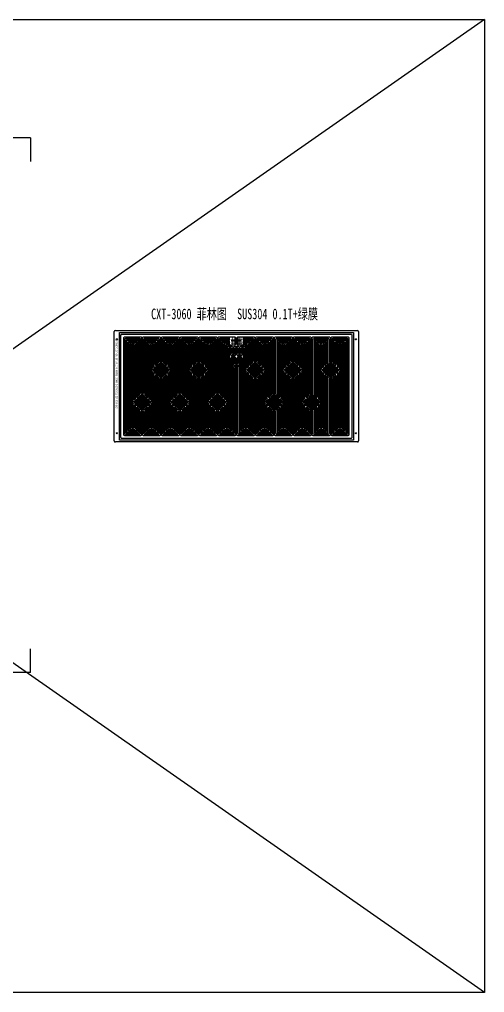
# Model space of a CAD drawing. Header units: millimetres. Extents: x -1327 to 8145, y -2943 to 1353.
# Drawn here: x 420 to 1297, y -536 to 1298 of the extents above; entities that cross this region are included whole.
import ezdxf

# ---------------------------------------------------------------- set-up
doc = ezdxf.new("R2010")
doc.units = ezdxf.units.MM
for name, color, linetype in [('FRAME 200', 8, 'Continuous'), ('发热丝', 3, 'Continuous'), ('发热丝中心线', 6, 'Continuous'), ('标注', 2, 'Continuous'), ('菲林', 11, 'Continuous')]:
    doc.layers.add(name, color=color, linetype=linetype)
doc.styles.add('工程字', font='', dxfattribs={"width": 0.7, "height": 6})
doc.styles.get('工程字').set_extended_font_data('SimSun')

msp = doc.modelspace()

# ---------------------------------------------------------------- linework, layer by layer
msp.add_lwpolyline([(-1327.455382, 1297.875356), (1296.700348, 1297.875356), (1296.700348, -536.400723), (-1327.455382, -536.400723)], close=True)
msp.add_lwpolyline([(809.498885, 704.920521), (809.498885, 704.920521), (1044.498885, 704.920521, -0.4142135624), (1046.498885, 702.920521), (1046.498885, 509.920521, -0.4142135624), (1044.498885, 507.920521), (613.498885, 507.920521, -0.4142135624), (611.498885, 509.920521), (611.498885, 702.920521, -0.4142135624), (613.498885, 704.920521), (809.498885, 704.920521)], format="xyb")
at = {"layer": 'FRAME 200'}
for p, q in [((440.822204, 1074.703535), (396.194835, 1074.703535)), ((440.822204, 1074.703535), (440.822204, 1030.076166)), ((440.822204, 66.600426), (440.822204, 111.227795)), ((440.822204, 66.600426), (396.194835, 66.600426))]:
    msp.add_line(p, q, dxfattribs=at)
at = {"layer": '发热丝'}
msp.add_lwpolyline([(827.498885, 697.558696), (827.498885, 685.645726, -0.4142135624), (825.498885, 683.645726), (812.222976, 683.645726, 0.4142135624), (810.322976, 681.745726), (810.322976, 578.8815, -0.4142135624), (808.422976, 576.9815), (778.555075, 576.9815, -0.4142135624), (776.655075, 578.8815), (776.655075, 682.883901, 0.4142135624), (775.893251, 683.645726), (775.574941, 683.645726, 0.4142135624), (774.813116, 682.883901), (774.813116, 639.6015, -0.4142135624), (772.913116, 637.7015), (743.045216, 637.7015, -0.4142135624), (741.145216, 639.6015), (741.145216, 682.883901, 0.4142135624), (740.383392, 683.645726), (740.065082, 683.645726, 0.4142135624), (739.303257, 682.883901), (739.303257, 578.8815, -0.4142135624), (737.403257, 576.9815), (707.535357, 576.9815, -0.4142135624), (705.635357, 578.8815), (705.635357, 682.883901, 0.4142135624), (704.873533, 683.645726), (704.555223, 683.645726, 0.4142135624), (703.793398, 682.883901), (703.793398, 639.6015, -0.4142135624), (701.893398, 637.7015), (672.025498, 637.7015, -0.4142135624), (670.125498, 639.6015), (670.125498, 682.883901, 0.4142135624), (669.363673, 683.645726), (669.045364, 683.645726, 0.4142135624), (668.283539, 682.883901), (668.283539, 578.8815, -0.4142135624), (666.383539, 576.9815), (636.515639, 576.9815, -0.4142135624), (634.615639, 578.8815), (634.615639, 682.883901, 0.4142135624), (633.853814, 683.645726), (633.535504, 683.645726, 0.4142135624), (632.77368, 682.883901), (632.77368, 529.957141, 0.4142135624), (633.535504, 529.195316), (633.853814, 529.195316, 0.4142135624), (634.615639, 529.957141), (634.615639, 573.239541, -0.4142135624), (636.515639, 575.139541), (666.383539, 575.139541, -0.4142135624), (668.283539, 573.239541), (668.283539, 529.957141, 0.4142135624), (669.045364, 529.195316), (669.363673, 529.195316, 0.4142135624), (670.125498, 529.957141), (670.125498, 633.959541, -0.4142135624), (672.025498, 635.859541), (701.893398, 635.859541, -0.4142135624), (703.793398, 633.959541), (703.793398, 529.957141, 0.4142135624), (704.555223, 529.195316), (704.873533, 529.195316, 0.4142135624), (705.635357, 529.957141), (705.635357, 573.239541, -0.4142135624), (707.535357, 575.139541), (737.403257, 575.139541, -0.4142135624), (739.303257, 573.239541), (739.303257, 529.957141, 0.4142135624), (740.065082, 529.195316), (740.383392, 529.195316, 0.4142135624), (741.145216, 529.957141), (741.145216, 633.959541, -0.4142135624), (743.045216, 635.859541), (772.913116, 635.859541, -0.4142135624), (774.813116, 633.959541), (774.813116, 529.957141, 0.4142135624), (775.574941, 529.195316), (775.893251, 529.195316, 0.4142135624), (776.655075, 529.957141), (776.655075, 573.239541, -0.4142135624), (778.555075, 575.139541), (808.422976, 575.139541, -0.4142135624), (810.322976, 573.239541), (810.322976, 529.957141, 0.4142135624), (811.0848, 529.195316), (811.40311, 529.195316, 0.4142135624), (812.164935, 529.957141), (812.164935, 679.903767, -0.4142135624), (814.064935, 681.803767), (820.259595, 681.803767, -0.4142135624), (822.159595, 679.903767), (822.159595, 669.647282, 0.4142135624), (822.92142, 668.885457), (823.23973, 668.885457, 0.4142135624), (824.001554, 669.647282), (824.001554, 679.903767, -0.4142135624), (825.901554, 681.803767), (832.096215, 681.803767, -0.4142135624), (833.996215, 679.903767), (833.996215, 669.647282, 0.4142135624), (834.75804, 668.885457), (835.07635, 668.885457, 0.4142135624), (835.838174, 669.647282), (835.838174, 679.903767, -0.4142135624), (837.738174, 681.803767), (843.932835, 681.803767, -0.4142135624), (845.832835, 679.903767), (845.832835, 529.957141, 0.4142135624), (846.594659, 529.195316), (846.912969, 529.195316, 0.4142135624), (847.674794, 529.957141), (847.674794, 633.959541, -0.4142135624), (849.574794, 635.859541), (879.442694, 635.859541, -0.4142135624), (881.342694, 633.959541), (881.342694, 529.957141, 0.4142135624), (882.104519, 529.195316), (882.422828, 529.195316, 0.4142135624), (883.184653, 529.957141), (883.184653, 573.239541, -0.4142135624), (885.084653, 575.139541), (914.952553, 575.139541, -0.4142135624), (916.852553, 573.239541), (916.852553, 529.957141, 0.4142135624), (917.614378, 529.195316), (917.932688, 529.195316, 0.4142135624), (918.694512, 529.957141), (918.694512, 633.959541, -0.4142135624), (920.594512, 635.859541), (950.462412, 635.859541, -0.4142135624), (952.362412, 633.959541), (952.362412, 529.957141, 0.4142135624), (953.124237, 529.195316), (953.442547, 529.195316, 0.4142135624), (954.204371, 529.957141), (954.204371, 573.239541, -0.4142135624), (956.104371, 575.139541), (985.972271, 575.139541, -0.4142135624), (987.872271, 573.239541), (987.872271, 529.957141, 0.4142135624), (988.634096, 529.195316), (988.952406, 529.195316, 0.4142135624), (989.71423, 529.957141), (989.71423, 633.959541, -0.4142135624), (991.61423, 635.859541), (1021.482131, 635.859541, -0.4142135624), (1023.382131, 633.959541), (1023.382131, 529.957141, 0.4142135624), (1024.143955, 529.195316), (1024.462265, 529.195316, 0.4142135624), (1025.22409, 529.957141), (1025.22409, 682.883901, 0.4142135624), (1024.462265, 683.645726), (1024.143955, 683.645726, 0.4142135624), (1023.382131, 682.883901), (1023.382131, 639.6015, -0.4142135624), (1021.482131, 637.7015), (991.61423, 637.7015, -0.4142135624), (989.71423, 639.6015), (989.71423, 682.883901, 0.4142135624), (988.952406, 683.645726), (988.634096, 683.645726, 0.4142135624), (987.872271, 682.883901), (987.872271, 578.8815, -0.4142135624), (985.972271, 576.9815), (956.104371, 576.9815, -0.4142135624), (954.204371, 578.8815), (954.204371, 682.883901, 0.4142135624), (953.442547, 683.645726), (953.124237, 683.645726, 0.4142135624), (952.362412, 682.883901), (952.362412, 639.6015, -0.4142135624), (950.462412, 637.7015), (920.594512, 637.7015, -0.4142135624), (918.694512, 639.6015), (918.694512, 682.883901, 0.4142135624), (917.932688, 683.645726), (917.614378, 683.645726, 0.4142135624), (916.852553, 682.883901), (916.852553, 578.8815, -0.4142135624), (914.952553, 576.9815), (885.084653, 576.9815, -0.4142135624), (883.184653, 578.8815), (883.184653, 682.883901, 0.4142135624), (882.422828, 683.645726), (882.104519, 683.645726, 0.4142135624), (881.342694, 682.883901), (881.342694, 639.6015, -0.4142135624), (879.442694, 637.7015), (849.574794, 637.7015, -0.4142135624), (847.674794, 639.6015), (847.674794, 681.745726, 0.4142135624), (845.774794, 683.645726), (832.498885, 683.645726, -0.4142135624), (830.498885, 685.645726), (830.498885, 697.558696, -0.4142135624), (832.498885, 699.558696), (861.687764, 699.558696, -0.4142135624), (863.587764, 697.658696), (863.587764, 654.376296, 0.4142135624), (864.349589, 653.614471), (864.667899, 653.614471, 0.4142135624), (865.429723, 654.376296), (865.429723, 697.658696, -0.4142135624), (867.329723, 699.558696), (897.197624, 699.558696, -0.4142135624), (899.097624, 697.658696), (899.097624, 593.656296, 0.4142135624), (899.859448, 592.894471), (900.177758, 592.894471, 0.4142135624), (900.939583, 593.656296), (900.939583, 697.658696, -0.4142135624), (902.839583, 699.558696), (932.707483, 699.558696, -0.4142135624), (934.607483, 697.658696), (934.607483, 654.376296, 0.4142135624), (935.369307, 653.614471), (935.687617, 653.614471, 0.4142135624), (936.449442, 654.376296), (936.449442, 697.658696, -0.4142135624), (938.349442, 699.558696), (968.217342, 699.558696, -0.4142135624), (970.117342, 697.658696), (970.117342, 593.656296, 0.4142135624), (970.879166, 592.894471), (971.197476, 592.894471, 0.4142135624), (971.959301, 593.656296), (971.959301, 697.658696, -0.4142135624), (973.859301, 699.558696), (1003.727201, 699.558696, -0.4142135624), (1005.627201, 697.658696), (1005.627201, 654.376296, 0.4142135624), (1006.389026, 653.614471), (1006.707335, 653.614471, 0.4142135624), (1007.46916, 654.376296), (1007.46916, 697.658696, -0.4142135624), (1009.36916, 699.558696), (1039.23706, 699.558696, -0.4142135624), (1041.13706, 697.658696), (1041.13706, 515.182346, -0.4142135624), (1039.23706, 513.282346), (1009.36916, 513.282346, -0.4142135624), (1007.46916, 515.182346), (1007.46916, 619.184746, 0.4142135624), (1006.707335, 619.946571), (1006.389026, 619.946571, 0.4142135624), (1005.627201, 619.184746), (1005.627201, 515.182346, -0.4142135624), (1003.727201, 513.282346), (973.859301, 513.282346, -0.4142135624), (971.959301, 515.182346), (971.959301, 558.464746, 0.4142135624), (971.197476, 559.226571), (970.879166, 559.226571, 0.4142135624), (970.117342, 558.464746), (970.117342, 515.182346, -0.4142135624), (968.217342, 513.282346), (938.349442, 513.282346, -0.4142135624), (936.449442, 515.182346), (936.449442, 619.184746, 0.4142135624), (935.687617, 619.946571), (935.369307, 619.946571, 0.4142135624), (934.607483, 619.184746), (934.607483, 515.182346, -0.4142135624), (932.707483, 513.282346), (902.839583, 513.282346, -0.4142135624), (900.939583, 515.182346), (900.939583, 558.464746, 0.4142135624), (900.177758, 559.226571), (899.859448, 559.226571, 0.4142135624), (899.097624, 558.464746), (899.097624, 515.182346, -0.4142135624), (897.197624, 513.282346), (867.329723, 513.282346, -0.4142135624), (865.429723, 515.182346), (865.429723, 619.184746, 0.4142135624), (864.667899, 619.946571), (864.349589, 619.946571, 0.4142135624), (863.587764, 619.184746), (863.587764, 515.182346, -0.4142135624), (861.687764, 513.282346), (831.819864, 513.282346, -0.4142135624), (829.919864, 515.182346), (829.919864, 638.959019, 0.4142135624), (829.15804, 639.720843), (828.83973, 639.720843, 0.4142135624), (828.077905, 638.959019), (828.077905, 515.182346, -0.4142135624), (826.177905, 513.282346), (796.310005, 513.282346, -0.4142135624), (794.410005, 515.182346), (794.410005, 558.464746, 0.4142135624), (793.64818, 559.226571), (793.329871, 559.226571, 0.4142135624), (792.568046, 558.464746), (792.568046, 515.182346, -0.4142135624), (790.668046, 513.282346), (760.800146, 513.282346, -0.4142135624), (758.900146, 515.182346), (758.900146, 619.184746, 0.4142135624), (758.138321, 619.946571), (757.820011, 619.946571, 0.4142135624), (757.058187, 619.184746), (757.058187, 515.182346, -0.4142135624), (755.158187, 513.282346), (725.290287, 513.282346, -0.4142135624), (723.390287, 515.182346), (723.390287, 558.464746, 0.4142135624), (722.628462, 559.226571), (722.310152, 559.226571, 0.4142135624), (721.548328, 558.464746), (721.548328, 515.182346, -0.4142135624), (719.648328, 513.282346), (689.780428, 513.282346, -0.4142135624), (687.880428, 515.182346), (687.880428, 619.184746, 0.4142135624), (687.118603, 619.946571), (686.800293, 619.946571, 0.4142135624), (686.038469, 619.184746), (686.038469, 515.182346, -0.4142135624), (684.138469, 513.282346), (654.270568, 513.282346, -0.4142135624), (652.370568, 515.182346), (652.370568, 558.464746, 0.4142135624), (651.608744, 559.226571), (651.290434, 559.226571, 0.4142135624), (650.528609, 558.464746), (650.528609, 515.182346, -0.4142135624), (648.628609, 513.282346), (618.760709, 513.282346, -0.4142135624), (616.860709, 515.182346), (616.860709, 697.658696, -0.4142135624), (618.760709, 699.558696), (648.628609, 699.558696, -0.4142135624), (650.528609, 697.658696), (650.528609, 593.656296, 0.4142135624), (651.290434, 592.894471), (651.608744, 592.894471, 0.4142135624), (652.370568, 593.656296), (652.370568, 697.658696, -0.4142135624), (654.270568, 699.558696), (684.138469, 699.558696, -0.4142135624), (686.038469, 697.658696), (686.038469, 654.376296, 0.4142135624), (686.800293, 653.614471), (687.118603, 653.614471, 0.4142135624), (687.880428, 654.376296), (687.880428, 697.658696, -0.4142135624), (689.780428, 699.558696), (719.648328, 699.558696, -0.4142135624), (721.548328, 697.658696), (721.548328, 593.656296, 0.4142135624), (722.310152, 592.894471), (722.628462, 592.894471, 0.4142135624), (723.390287, 593.656296), (723.390287, 697.658696, -0.4142135624), (725.290287, 699.558696), (755.158187, 699.558696, -0.4142135624), (757.058187, 697.658696), (757.058187, 654.376296, 0.4142135624), (757.820011, 653.614471), (758.138321, 653.614471, 0.4142135624), (758.900146, 654.376296), (758.900146, 697.658696, -0.4142135624), (760.800146, 699.558696), (790.668046, 699.558696, -0.4142135624), (792.568046, 697.658696), (792.568046, 593.656296, 0.4142135624), (793.329871, 592.894471), (793.64818, 592.894471, 0.4142135624), (794.410005, 593.656296), (794.410005, 697.658696, -0.4142135624), (796.310005, 699.558696), (825.498885, 699.558696, -0.4142135624)], format="xyb", close=True, dxfattribs=at)
for points in [[(815.569951, 695.482346), (800.386356, 695.482346, 0.4142135624), (798.486356, 693.582346), (798.486356, 590.71812, -0.4142135624), (796.586356, 588.81812), (790.391695, 588.81812, -0.4142135624), (788.491695, 590.71812), (788.491695, 693.582346, 0.4142135624), (786.591695, 695.482346), (764.876497, 695.482346, 0.4142135624), (762.976497, 693.582346), (762.976497, 651.43812, -0.4142135624), (761.076497, 649.53812), (754.881836, 649.53812, -0.4142135624), (752.981836, 651.43812), (752.981836, 693.582346, 0.4142135624), (751.081836, 695.482346), (729.366638, 695.482346, 0.4142135624), (727.466638, 693.582346), (727.466638, 590.71812, -0.4142135624), (725.566638, 588.81812), (719.371977, 588.81812, -0.4142135624), (717.471977, 590.71812), (717.471977, 693.582346, 0.4142135624), (715.571977, 695.482346), (693.856778, 695.482346, 0.4142135624), (691.956778, 693.582346), (691.956778, 651.43812, -0.4142135624), (690.056778, 649.53812), (683.862118, 649.53812, -0.4142135624), (681.962118, 651.43812), (681.962118, 693.582346, 0.4142135624), (680.062118, 695.482346), (658.346919, 695.482346, 0.4142135624), (656.446919, 693.582346), (656.446919, 590.71812, -0.4142135624), (654.546919, 588.81812), (648.352259, 588.81812, -0.4142135624), (646.452259, 590.71812), (646.452259, 693.582346, 0.4142135624), (644.552259, 695.482346), (622.83706, 695.482346, 0.4142135624), (620.93706, 693.582346), (620.93706, 519.258696, 0.4142135624), (622.83706, 517.358696), (644.552259, 517.358696, 0.4142135624), (646.452259, 519.258696), (646.452259, 561.402922, -0.4142135624), (648.352259, 563.302922), (654.546919, 563.302922, -0.4142135624), (656.446919, 561.402922), (656.446919, 519.258696, 0.4142135624), (658.346919, 517.358696), (680.062118, 517.358696, 0.4142135624), (681.962118, 519.258696), (681.962118, 622.122922, -0.4142135624), (683.862118, 624.022922), (690.056778, 624.022922, -0.4142135624), (691.956778, 622.122922), (691.956778, 519.258696, 0.4142135624), (693.856778, 517.358696), (715.571977, 517.358696, 0.4142135624), (717.471977, 519.258696), (717.471977, 561.402922, -0.4142135624), (719.371977, 563.302922), (725.566638, 563.302922, -0.4142135624), (727.466638, 561.402922), (727.466638, 519.258696, 0.4142135624), (729.366638, 517.358696), (751.081836, 517.358696, 0.4142135624), (752.981836, 519.258696), (752.981836, 622.122922, -0.4142135624), (754.881836, 624.022922), (761.076497, 624.022922, -0.4142135624), (762.976497, 622.122922), (762.976497, 519.258696, 0.4142135624), (764.876497, 517.358696), (786.591695, 517.358696, 0.4142135624), (788.491695, 519.258696), (788.491695, 561.402922, -0.4142135624), (790.391695, 563.302922), (796.586356, 563.302922, -0.4142135624), (798.486356, 561.402922), (798.486356, 519.258696, 0.4142135624), (800.386356, 517.358696), (822.101554, 517.358696, 0.4142135624), (824.001554, 519.258696), (824.001554, 641.897194, -0.4142135624), (825.901554, 643.797194), (832.096215, 643.797194, -0.4142135624), (833.996215, 641.897194), (833.996215, 519.258696, 0.4142135624), (835.896215, 517.358696), (857.611414, 517.358696, 0.4142135624), (859.511414, 519.258696), (859.511414, 622.122922, -0.4142135624), (861.411414, 624.022922), (867.606074, 624.022922, -0.4142135624), (869.506074, 622.122922), (869.506074, 519.258696, 0.4142135624), (871.406074, 517.358696), (893.121273, 517.358696, 0.4142135624), (895.021273, 519.258696), (895.021273, 561.402922, -0.4142135624), (896.921273, 563.302922), (903.115933, 563.302922, -0.4142135624), (905.015933, 561.402922), (905.015933, 519.258696, 0.4142135624), (906.915933, 517.358696), (928.631132, 517.358696, 0.4142135624), (930.531132, 519.258696), (930.531132, 622.122922, -0.4142135624), (932.431132, 624.022922), (938.625793, 624.022922, -0.4142135624), (940.525793, 622.122922), (940.525793, 519.258696, 0.4142135624), (942.425793, 517.358696), (964.140991, 517.358696, 0.4142135624), (966.040991, 519.258696), (966.040991, 561.402922, -0.4142135624), (967.940991, 563.302922), (974.135652, 563.302922, -0.4142135624), (976.035652, 561.402922), (976.035652, 519.258696, 0.4142135624), (977.935652, 517.358696), (999.65085, 517.358696, 0.4142135624), (1001.55085, 519.258696), (1001.55085, 622.122922, -0.4142135624), (1003.45085, 624.022922), (1009.645511, 624.022922, -0.4142135624), (1011.545511, 622.122922), (1011.545511, 519.258696, 0.4142135624), (1013.445511, 517.358696), (1035.160709, 517.358696, 0.4142135624), (1037.060709, 519.258696), (1037.060709, 693.582346, 0.4142135624), (1035.160709, 695.482346), (1013.445511, 695.482346, 0.4142135624), (1011.545511, 693.582346), (1011.545511, 651.43812, -0.4142135624), (1009.645511, 649.53812), (1003.45085, 649.53812, -0.4142135624), (1001.55085, 651.43812), (1001.55085, 693.582346, 0.4142135624), (999.65085, 695.482346), (977.935652, 695.482346, 0.4142135624), (976.035652, 693.582346), (976.035652, 590.71812, -0.4142135624), (974.135652, 588.81812), (967.940991, 588.81812, -0.4142135624), (966.040991, 590.71812), (966.040991, 693.582346, 0.4142135624), (964.140991, 695.482346), (942.425793, 695.482346, 0.4142135624), (940.525793, 693.582346), (940.525793, 651.43812, -0.4142135624), (938.625793, 649.53812), (932.431132, 649.53812, -0.4142135624), (930.531132, 651.43812), (930.531132, 693.582346, 0.4142135624), (928.631132, 695.482346), (906.915933, 695.482346, 0.4142135624), (905.015933, 693.582346), (905.015933, 590.71812, -0.4142135624), (903.115933, 588.81812), (896.921273, 588.81812, -0.4142135624), (895.021273, 590.71812), (895.021273, 693.582346, 0.4142135624), (893.121273, 695.482346), (871.406074, 695.482346, 0.4142135624), (869.506074, 693.582346), (869.506074, 651.43812, -0.4142135624), (867.606074, 649.53812), (861.411414, 649.53812, -0.4142135624), (859.511414, 651.43812), (859.511414, 693.582346, 0.4142135624), (857.611414, 695.482346), (842.427819, 695.482346)], [(842.427819, 693.640387), (855.769455, 693.640387, -0.4142135624), (857.669455, 691.740387), (857.669455, 649.596161, 0.4142135624), (859.569455, 647.696161), (869.448033, 647.696161, 0.4142135624), (871.348033, 649.596161), (871.348033, 691.740387, -0.4142135624), (873.248033, 693.640387), (891.279314, 693.640387, -0.4142135624), (893.179314, 691.740387), (893.179314, 588.876161, 0.4142135624), (895.079314, 586.976161), (904.957892, 586.976161, 0.4142135624), (906.857892, 588.876161), (906.857892, 691.740387, -0.4142135624), (908.757892, 693.640387), (926.789173, 693.640387, -0.4142135624), (928.689173, 691.740387), (928.689173, 649.596161, 0.4142135624), (930.589173, 647.696161), (940.467752, 647.696161, 0.4142135624), (942.367752, 649.596161), (942.367752, 691.740387, -0.4142135624), (944.267752, 693.640387), (962.299032, 693.640387, -0.4142135624), (964.199032, 691.740387), (964.199032, 588.876161, 0.4142135624), (966.099032, 586.976161), (975.977611, 586.976161, 0.4142135624), (977.877611, 588.876161), (977.877611, 691.740387, -0.4142135624), (979.777611, 693.640387), (997.808891, 693.640387, -0.4142135624), (999.708891, 691.740387), (999.708891, 649.596161, 0.4142135624), (1001.608891, 647.696161), (1011.48747, 647.696161, 0.4142135624), (1013.38747, 649.596161), (1013.38747, 691.740387, -0.4142135624), (1015.28747, 693.640387), (1033.31875, 693.640387, -0.4142135624), (1035.21875, 691.740387), (1035.21875, 521.100655, -0.4142135624), (1033.31875, 519.200655), (1015.28747, 519.200655, -0.4142135624), (1013.38747, 521.100655), (1013.38747, 623.964881, 0.4142135624), (1011.48747, 625.864881), (1001.608891, 625.864881, 0.4142135624), (999.708891, 623.964881), (999.708891, 521.100655, -0.4142135624), (997.808891, 519.200655), (979.777611, 519.200655, -0.4142135624), (977.877611, 521.100655), (977.877611, 563.244881, 0.4142135624), (975.977611, 565.144881), (966.099032, 565.144881, 0.4142135624), (964.199032, 563.244881), (964.199032, 521.100655, -0.4142135624), (962.299032, 519.200655), (944.267752, 519.200655, -0.4142135624), (942.367752, 521.100655), (942.367752, 623.964881, 0.4142135624), (940.467752, 625.864881), (930.589173, 625.864881, 0.4142135624), (928.689173, 623.964881), (928.689173, 521.100655, -0.4142135624), (926.789173, 519.200655), (908.757892, 519.200655, -0.4142135624), (906.857892, 521.100655), (906.857892, 563.244881, 0.4142135624), (904.957892, 565.144881), (895.079314, 565.144881, 0.4142135624), (893.179314, 563.244881), (893.179314, 521.100655, -0.4142135624), (891.279314, 519.200655), (873.248033, 519.200655, -0.4142135624), (871.348033, 521.100655), (871.348033, 623.964881, 0.4142135624), (869.448033, 625.864881), (859.569455, 625.864881, 0.4142135624), (857.669455, 623.964881), (857.669455, 521.100655, -0.4142135624), (855.769455, 519.200655), (837.738174, 519.200655, -0.4142135624), (835.838174, 521.100655), (835.838174, 658.128972, 0.4142135624), (835.07635, 658.890796), (834.75804, 658.890796, 0.4142135624), (833.996215, 658.128972), (833.996215, 647.539153, -0.4142135624), (832.096215, 645.639153), (825.901554, 645.639153, -0.4142135624), (824.001554, 647.539153), (824.001554, 658.128972, 0.4142135624), (823.23973, 658.890796), (822.92142, 658.890796, 0.4142135624), (822.159595, 658.128972), (822.159595, 521.100655, -0.4142135624), (820.259595, 519.200655), (802.228315, 519.200655, -0.4142135624), (800.328315, 521.100655), (800.328315, 563.244881, 0.4142135624), (798.428315, 565.144881), (788.549736, 565.144881, 0.4142135624), (786.649736, 563.244881), (786.649736, 521.100655, -0.4142135624), (784.749736, 519.200655), (766.718456, 519.200655, -0.4142135624), (764.818456, 521.100655), (764.818456, 623.964881, 0.4142135624), (762.918456, 625.864881), (753.039877, 625.864881, 0.4142135624), (751.139877, 623.964881), (751.139877, 521.100655, -0.4142135624), (749.239877, 519.200655), (731.208597, 519.200655, -0.4142135624), (729.308597, 521.100655), (729.308597, 563.244881, 0.4142135624), (727.408597, 565.144881), (717.530018, 565.144881, 0.4142135624), (715.630018, 563.244881), (715.630018, 521.100655, -0.4142135624), (713.730018, 519.200655), (695.698737, 519.200655, -0.4142135624), (693.798737, 521.100655), (693.798737, 623.964881, 0.4142135624), (691.898737, 625.864881), (682.020159, 625.864881, 0.4142135624), (680.120159, 623.964881), (680.120159, 521.100655, -0.4142135624), (678.220159, 519.200655), (660.188878, 519.200655, -0.4142135624), (658.288878, 521.100655), (658.288878, 563.244881, 0.4142135624), (656.388878, 565.144881), (646.5103, 565.144881, 0.4142135624), (644.6103, 563.244881), (644.6103, 521.100655, -0.4142135624), (642.7103, 519.200655), (624.679019, 519.200655, -0.4142135624), (622.779019, 521.100655), (622.779019, 691.740387, -0.4142135624), (624.679019, 693.640387), (642.7103, 693.640387, -0.4142135624), (644.6103, 691.740387), (644.6103, 588.876161, 0.4142135624), (646.5103, 586.976161), (656.388878, 586.976161, 0.4142135624), (658.288878, 588.876161), (658.288878, 691.740387, -0.4142135624), (660.188878, 693.640387), (678.220159, 693.640387, -0.4142135624), (680.120159, 691.740387), (680.120159, 649.596161, 0.4142135624), (682.020159, 647.696161), (691.898737, 647.696161, 0.4142135624), (693.798737, 649.596161), (693.798737, 691.740387, -0.4142135624), (695.698737, 693.640387), (713.730018, 693.640387, -0.4142135624), (715.630018, 691.740387), (715.630018, 588.876161, 0.4142135624), (717.530018, 586.976161), (727.408597, 586.976161, 0.4142135624), (729.308597, 588.876161), (729.308597, 691.740387, -0.4142135624), (731.208597, 693.640387), (749.239877, 693.640387, -0.4142135624), (751.139877, 691.740387), (751.139877, 649.596161, 0.4142135624), (753.039877, 647.696161), (762.918456, 647.696161, 0.4142135624), (764.818456, 649.596161), (764.818456, 691.740387, -0.4142135624), (766.718456, 693.640387), (784.749736, 693.640387, -0.4142135624), (786.649736, 691.740387), (786.649736, 588.876161, 0.4142135624), (788.549736, 586.976161), (798.428315, 586.976161, 0.4142135624), (800.328315, 588.876161), (800.328315, 691.740387, -0.4142135624), (802.228315, 693.640387), (815.569951, 693.640387)], [(842.427819, 689.564036), (852.831279, 689.564036, -0.4142135624), (853.593104, 688.802211), (853.593104, 648.457986, 0.4142135624), (858.431279, 643.61981), (870.586209, 643.61981, 0.4142135624), (875.424384, 648.457986), (875.424384, 688.802211, -0.4142135624), (876.186209, 689.564036), (888.341138, 689.564036, -0.4142135624), (889.102963, 688.802211), (889.102963, 587.737986, 0.4142135624), (893.941138, 582.89981), (906.096068, 582.89981, 0.4142135624), (910.934243, 587.737986), (910.934243, 688.802211, -0.4142135624), (911.696068, 689.564036), (923.850997, 689.564036, -0.4142135624), (924.612822, 688.802211), (924.612822, 648.457986, 0.4142135624), (929.450997, 643.61981), (941.605927, 643.61981, 0.4142135624), (946.444102, 648.457986), (946.444102, 688.802211, -0.4142135624), (947.205927, 689.564036), (959.360857, 689.564036, -0.4142135624), (960.122681, 688.802211), (960.122681, 587.737986, 0.4142135624), (964.960857, 582.89981), (977.115786, 582.89981, 0.4142135624), (981.953962, 587.737986), (981.953962, 688.802211, -0.4142135624), (982.715786, 689.564036), (994.870716, 689.564036, -0.4142135624), (995.63254, 688.802211), (995.63254, 648.457986, 0.4142135624), (1000.470716, 643.61981), (1012.625645, 643.61981, 0.4142135624), (1017.463821, 648.457986), (1017.463821, 688.802211, -0.4142135624), (1018.225645, 689.564036), (1030.380575, 689.564036, -0.4142135624), (1031.142399, 688.802211), (1031.142399, 524.038831, -0.4142135624), (1030.380575, 523.277006), (1018.225645, 523.277006, -0.4142135624), (1017.463821, 524.038831), (1017.463821, 625.103056, 0.4142135624), (1012.625645, 629.941232), (1000.470716, 629.941232, 0.4142135624), (995.63254, 625.103056), (995.63254, 524.038831, -0.4142135624), (994.870716, 523.277006), (982.715786, 523.277006, -0.4142135624), (981.953962, 524.038831), (981.953962, 564.383056, 0.4142135624), (977.115786, 569.221232), (964.960857, 569.221232, 0.4142135624), (960.122681, 564.383056), (960.122681, 524.038831, -0.4142135624), (959.360857, 523.277006), (947.205927, 523.277006, -0.4142135624), (946.444102, 524.038831), (946.444102, 625.103056, 0.4142135624), (941.605927, 629.941232), (929.450997, 629.941232, 0.4142135624), (924.612822, 625.103056), (924.612822, 524.038831, -0.4142135624), (923.850997, 523.277006), (911.696068, 523.277006, -0.4142135624), (910.934243, 524.038831), (910.934243, 564.383056, 0.4142135624), (906.096068, 569.221232), (893.941138, 569.221232, 0.4142135624), (889.102963, 564.383056), (889.102963, 524.038831, -0.4142135624), (888.341138, 523.277006), (876.186209, 523.277006, -0.4142135624), (875.424384, 524.038831), (875.424384, 625.103056, 0.4142135624), (870.586209, 629.941232), (858.431279, 629.941232, 0.4142135624), (853.593104, 625.103056), (853.593104, 524.038831, -0.4142135624), (852.831279, 523.277006), (840.67635, 523.277006, -0.4142135624), (839.914525, 524.038831), (839.914525, 658.128972, 0.4142135624), (835.07635, 662.967147), (834.75804, 662.967147, 0.4142135624), (829.919864, 658.128972), (829.919864, 650.477329, -0.4142135624), (829.15804, 649.715504), (828.83973, 649.715504, -0.4142135624), (828.077905, 650.477329), (828.077905, 658.128972, 0.4142135624), (823.23973, 662.967147), (822.92142, 662.967147, 0.4142135624), (818.083244, 658.128972), (818.083244, 524.038831, -0.4142135624), (817.32142, 523.277006), (805.16649, 523.277006, -0.4142135624), (804.404666, 524.038831), (804.404666, 564.383056, 0.4142135624), (799.56649, 569.221232), (787.411561, 569.221232, 0.4142135624), (782.573385, 564.383056), (782.573385, 524.038831, -0.4142135624), (781.811561, 523.277006), (769.656631, 523.277006, -0.4142135624), (768.894807, 524.038831), (768.894807, 625.103056, 0.4142135624), (764.056631, 629.941232), (751.901702, 629.941232, 0.4142135624), (747.063526, 625.103056), (747.063526, 524.038831, -0.4142135624), (746.301702, 523.277006), (734.146772, 523.277006, -0.4142135624), (733.384947, 524.038831), (733.384947, 564.383056, 0.4142135624), (728.546772, 569.221232), (716.391842, 569.221232, 0.4142135624), (711.553667, 564.383056), (711.553667, 524.038831, -0.4142135624), (710.791842, 523.277006), (698.636913, 523.277006, -0.4142135624), (697.875088, 524.038831), (697.875088, 625.103056, 0.4142135624), (693.036913, 629.941232), (680.881983, 629.941232, 0.4142135624), (676.043808, 625.103056), (676.043808, 524.038831, -0.4142135624), (675.281983, 523.277006), (663.127054, 523.277006, -0.4142135624), (662.365229, 524.038831), (662.365229, 564.383056, 0.4142135624), (657.527054, 569.221232), (645.372124, 569.221232, 0.4142135624), (640.533949, 564.383056), (640.533949, 524.038831, -0.4142135624), (639.772124, 523.277006), (627.617195, 523.277006, -0.4142135624), (626.85537, 524.038831), (626.85537, 688.802211, -0.4142135624), (627.617195, 689.564036), (639.772124, 689.564036, -0.4142135624), (640.533949, 688.802211), (640.533949, 587.737986, 0.4142135624), (645.372124, 582.89981), (657.527054, 582.89981, 0.4142135624), (662.365229, 587.737986), (662.365229, 688.802211, -0.4142135624), (663.127054, 689.564036), (675.281983, 689.564036, -0.4142135624), (676.043808, 688.802211), (676.043808, 648.457986, 0.4142135624), (680.881983, 643.61981), (693.036913, 643.61981, 0.4142135624), (697.875088, 648.457986), (697.875088, 688.802211, -0.4142135624), (698.636913, 689.564036), (710.791842, 689.564036, -0.4142135624), (711.553667, 688.802211), (711.553667, 587.737986, 0.4142135624), (716.391842, 582.89981), (728.546772, 582.89981, 0.4142135624), (733.384947, 587.737986), (733.384947, 688.802211, -0.4142135624), (734.146772, 689.564036), (746.301702, 689.564036, -0.4142135624), (747.063526, 688.802211), (747.063526, 648.457986, 0.4142135624), (751.901702, 643.61981), (764.056631, 643.61981, 0.4142135624), (768.894807, 648.457986), (768.894807, 688.802211, -0.4142135624), (769.656631, 689.564036), (781.811561, 689.564036, -0.4142135624), (782.573385, 688.802211), (782.573385, 587.737986, 0.4142135624), (787.411561, 582.89981), (799.56649, 582.89981, 0.4142135624), (804.404666, 587.737986), (804.404666, 688.802211, -0.4142135624), (805.16649, 689.564036), (815.569951, 689.564036)], [(815.569951, 687.722077), (808.146625, 687.722077, 0.4142135624), (806.246625, 685.822077), (806.246625, 582.957851, -0.4142135624), (804.346625, 581.057851), (782.631426, 581.057851, -0.4142135624), (780.731426, 582.957851), (780.731426, 685.822077, 0.4142135624), (778.831426, 687.722077), (772.636766, 687.722077, 0.4142135624), (770.736766, 685.822077), (770.736766, 643.677851, -0.4142135624), (768.836766, 641.777851), (747.121567, 641.777851, -0.4142135624), (745.221567, 643.677851), (745.221567, 685.822077, 0.4142135624), (743.321567, 687.722077), (737.126906, 687.722077, 0.4142135624), (735.226906, 685.822077), (735.226906, 582.957851, -0.4142135624), (733.326906, 581.057851), (711.611708, 581.057851, -0.4142135624), (709.711708, 582.957851), (709.711708, 685.822077, 0.4142135624), (707.811708, 687.722077), (701.617047, 687.722077, 0.4142135624), (699.717047, 685.822077), (699.717047, 643.677851, -0.4142135624), (697.817047, 641.777851), (676.101849, 641.777851, -0.4142135624), (674.201849, 643.677851), (674.201849, 685.822077, 0.4142135624), (672.301849, 687.722077), (666.107188, 687.722077, 0.4142135624), (664.207188, 685.822077), (664.207188, 582.957851, -0.4142135624), (662.307188, 581.057851), (640.59199, 581.057851, -0.4142135624), (638.69199, 582.957851), (638.69199, 685.822077, 0.4142135624), (636.79199, 687.722077), (630.597329, 687.722077, 0.4142135624), (628.697329, 685.822077), (628.697329, 527.018965, 0.4142135624), (630.597329, 525.118965), (636.79199, 525.118965, 0.4142135624), (638.69199, 527.018965), (638.69199, 569.163191, -0.4142135624), (640.59199, 571.063191), (662.307188, 571.063191, -0.4142135624), (664.207188, 569.163191), (664.207188, 527.018965, 0.4142135624), (666.107188, 525.118965), (672.301849, 525.118965, 0.4142135624), (674.201849, 527.018965), (674.201849, 629.883191, -0.4142135624), (676.101849, 631.783191), (697.817047, 631.783191, -0.4142135624), (699.717047, 629.883191), (699.717047, 527.018965, 0.4142135624), (701.617047, 525.118965), (707.811708, 525.118965, 0.4142135624), (709.711708, 527.018965), (709.711708, 569.163191, -0.4142135624), (711.611708, 571.063191), (733.326906, 571.063191, -0.4142135624), (735.226906, 569.163191), (735.226906, 527.018965, 0.4142135624), (737.126906, 525.118965), (743.321567, 525.118965, 0.4142135624), (745.221567, 527.018965), (745.221567, 629.883191, -0.4142135624), (747.121567, 631.783191), (768.836766, 631.783191, -0.4142135624), (770.736766, 629.883191), (770.736766, 527.018965, 0.4142135624), (772.636766, 525.118965), (778.831426, 525.118965, 0.4142135624), (780.731426, 527.018965), (780.731426, 569.163191, -0.4142135624), (782.631426, 571.063191), (804.346625, 571.063191, -0.4142135624), (806.246625, 569.163191), (806.246625, 527.018965, 0.4142135624), (808.146625, 525.118965), (814.341286, 525.118965, 0.4142135624), (816.241286, 527.018965), (816.241286, 676.965591, -0.4142135624), (817.00311, 677.727416), (817.32142, 677.727416, -0.4142135624), (818.083244, 676.965591), (818.083244, 666.709106, 0.4142135624), (819.983244, 664.809106), (826.177905, 664.809106, 0.4142135624), (828.077905, 666.709106), (828.077905, 676.965591, -0.4142135624), (828.83973, 677.727416), (829.15804, 677.727416, -0.4142135624), (829.919864, 676.965591), (829.919864, 666.709106, 0.4142135624), (831.819864, 664.809106), (838.014525, 664.809106, 0.4142135624), (839.914525, 666.709106), (839.914525, 676.965591, -0.4142135624), (840.67635, 677.727416), (840.994659, 677.727416, -0.4142135624), (841.756484, 676.965591), (841.756484, 527.018965, 0.4142135624), (843.656484, 525.118965), (849.851145, 525.118965, 0.4142135624), (851.751145, 527.018965), (851.751145, 629.883191, -0.4142135624), (853.651145, 631.783191), (875.366343, 631.783191, -0.4142135624), (877.266343, 629.883191), (877.266343, 527.018965, 0.4142135624), (879.166343, 525.118965), (885.361004, 525.118965, 0.4142135624), (887.261004, 527.018965), (887.261004, 569.163191, -0.4142135624), (889.161004, 571.063191), (910.876202, 571.063191, -0.4142135624), (912.776202, 569.163191), (912.776202, 527.018965, 0.4142135624), (914.676202, 525.118965), (920.870863, 525.118965, 0.4142135624), (922.770863, 527.018965), (922.770863, 629.883191, -0.4142135624), (924.670863, 631.783191), (946.386061, 631.783191, -0.4142135624), (948.286061, 629.883191), (948.286061, 527.018965, 0.4142135624), (950.186061, 525.118965), (956.380722, 525.118965, 0.4142135624), (958.280722, 527.018965), (958.280722, 569.163191, -0.4142135624), (960.180722, 571.063191), (981.895921, 571.063191, -0.4142135624), (983.795921, 569.163191), (983.795921, 527.018965, 0.4142135624), (985.695921, 525.118965), (991.890581, 525.118965, 0.4142135624), (993.790581, 527.018965), (993.790581, 629.883191, -0.4142135624), (995.690581, 631.783191), (1017.40578, 631.783191, -0.4142135624), (1019.30578, 629.883191), (1019.30578, 527.018965, 0.4142135624), (1021.20578, 525.118965), (1027.40044, 525.118965, 0.4142135624), (1029.30044, 527.018965), (1029.30044, 685.822077, 0.4142135624), (1027.40044, 687.722077), (1021.20578, 687.722077, 0.4142135624), (1019.30578, 685.822077), (1019.30578, 643.677851, -0.4142135624), (1017.40578, 641.777851), (995.690581, 641.777851, -0.4142135624), (993.790581, 643.677851), (993.790581, 685.822077, 0.4142135624), (991.890581, 687.722077), (985.695921, 687.722077, 0.4142135624), (983.795921, 685.822077), (983.795921, 582.957851, -0.4142135624), (981.895921, 581.057851), (960.180722, 581.057851, -0.4142135624), (958.280722, 582.957851), (958.280722, 685.822077, 0.4142135624), (956.380722, 687.722077), (950.186061, 687.722077, 0.4142135624), (948.286061, 685.822077), (948.286061, 643.677851, -0.4142135624), (946.386061, 641.777851), (924.670863, 641.777851, -0.4142135624), (922.770863, 643.677851), (922.770863, 685.822077, 0.4142135624), (920.870863, 687.722077), (914.676202, 687.722077, 0.4142135624), (912.776202, 685.822077), (912.776202, 582.957851, -0.4142135624), (910.876202, 581.057851), (889.161004, 581.057851, -0.4142135624), (887.261004, 582.957851), (887.261004, 685.822077, 0.4142135624), (885.361004, 687.722077), (879.166343, 687.722077, 0.4142135624), (877.266343, 685.822077), (877.266343, 643.677851, -0.4142135624), (875.366343, 641.777851), (853.651145, 641.777851, -0.4142135624), (851.751145, 643.677851), (851.751145, 685.822077, 0.4142135624), (849.851145, 687.722077), (842.427819, 687.722077)]]:
    msp.add_lwpolyline(points, format="xyb", dxfattribs=at)
for centre in [(820.371955, 696.402211), (820.371955, 694.802211), (820.371955, 693.202211), (820.371955, 691.602211), (820.371955, 690.002211), (820.371955, 688.402211), (820.371955, 686.802211), (821.971955, 696.402211), (821.971955, 694.802211), (821.971955, 693.202211), (821.971955, 691.602211), (821.971955, 690.002211), (821.971955, 688.402211), (821.971955, 686.802211), (823.571955, 696.402211), (823.571955, 694.802211), (823.571955, 693.202211), (823.571955, 691.602211), (823.571955, 690.002211), (823.571955, 688.402211), (823.571955, 686.802211), (825.171955, 696.402211), (825.171955, 694.802211), (825.171955, 693.202211), (825.171955, 691.602211), (825.171955, 690.002211), (825.171955, 688.402211), (825.171955, 686.802211), (826.771955, 696.402211), (826.771955, 694.802211), (826.771955, 693.202211), (826.771955, 691.602211), (826.771955, 690.002211), (826.771955, 688.402211), (826.771955, 686.802211), (831.302862, 696.402211), (831.302862, 694.802211), (831.302862, 693.202211), (831.302862, 691.602211), (831.302862, 690.002211), (831.302862, 688.402211), (831.302862, 686.802211), (832.902862, 696.402211), (832.902862, 694.802211), (832.902862, 693.202211), (832.902862, 691.602211), (832.902862, 690.002211), (832.902862, 688.402211), (832.902862, 686.802211), (834.502862, 696.402211), (834.502862, 694.802211), (834.502862, 693.202211), (834.502862, 691.602211), (834.502862, 690.002211), (834.502862, 688.402211), (834.502862, 686.802211), (836.102862, 696.402211), (836.102862, 694.802211), (836.102862, 693.202211), (836.102862, 691.602211), (836.102862, 690.002211), (836.102862, 688.402211), (836.102862, 686.802211), (837.702862, 696.402211), (837.702862, 694.802211), (837.702862, 693.202211), (837.702862, 691.602211), (837.702862, 690.002211), (837.702862, 688.402211), (837.702862, 686.802211)]:
    msp.add_circle(centre, 0.2, dxfattribs=at)
for centre, start, end in [((815.569951, 694.561366), 270, 90), ((815.569951, 688.643056), 270, 90), ((842.427819, 694.561366), 90, 270), ((842.427819, 688.643056), 90, 270)]:
    msp.add_arc(centre, 0.920979, start, end, dxfattribs=at)
at = {"layer": '发热丝中心线'}
for points in [[(841.506839, 697.520521), (858.749589, 697.520521, -0.4142135624), (861.549589, 694.720521), (861.549589, 654.376296, 0.4142135624), (864.349589, 651.576296), (864.667899, 651.576296, 0.4142135624), (867.467899, 654.376296), (867.467899, 694.720521, -0.4142135624), (870.267899, 697.520521), (894.259448, 697.520521, -0.4142135624), (897.059448, 694.720521), (897.059448, 593.656296, 0.4142135624), (899.859448, 590.856296), (900.177758, 590.856296, 0.4142135624), (902.977758, 593.656296), (902.977758, 694.720521, -0.4142135624), (905.777758, 697.520521), (929.769307, 697.520521, -0.4142135624), (932.569307, 694.720521), (932.569307, 654.376296, 0.4142135624), (935.369307, 651.576296), (935.687617, 651.576296, 0.4142135624), (938.487617, 654.376296), (938.487617, 694.720521, -0.4142135624), (941.287617, 697.520521), (965.279166, 697.520521, -0.4142135624), (968.079166, 694.720521), (968.079166, 593.656296, 0.4142135624), (970.879166, 590.856296), (971.197476, 590.856296, 0.4142135624), (973.997476, 593.656296), (973.997476, 694.720521, -0.4142135624), (976.797476, 697.520521), (1000.789026, 697.520521, -0.4142135624), (1003.589026, 694.720521), (1003.589026, 654.376296, 0.4142135624), (1006.389026, 651.576296), (1006.707335, 651.576296, 0.4142135624), (1009.507335, 654.376296), (1009.507335, 694.720521, -0.4142135624), (1012.307335, 697.520521), (1036.298885, 697.520521, -0.4142135624), (1039.098885, 694.720521), (1039.098885, 518.120521, -0.4142135624), (1036.298885, 515.320521), (1012.307335, 515.320521, -0.4142135624), (1009.507335, 518.120521), (1009.507335, 619.184746, 0.4142135624), (1006.707335, 621.984746), (1006.389026, 621.984746, 0.4142135624), (1003.589026, 619.184746), (1003.589026, 518.120521, -0.4142135624), (1000.789026, 515.320521), (976.797476, 515.320521, -0.4142135624), (973.997476, 518.120521), (973.997476, 558.464746, 0.4142135624), (971.197476, 561.264746), (970.879166, 561.264746, 0.4142135624), (968.079166, 558.464746), (968.079166, 518.120521, -0.4142135624), (965.279166, 515.320521), (941.287617, 515.320521, -0.4142135624), (938.487617, 518.120521), (938.487617, 619.184746, 0.4142135624), (935.687617, 621.984746), (935.369307, 621.984746, 0.4142135624), (932.569307, 619.184746), (932.569307, 518.120521, -0.4142135624), (929.769307, 515.320521), (905.777758, 515.320521, -0.4142135624), (902.977758, 518.120521), (902.977758, 558.464746, 0.4142135624), (900.177758, 561.264746), (899.859448, 561.264746, 0.4142135624), (897.059448, 558.464746), (897.059448, 518.120521, -0.4142135624), (894.259448, 515.320521), (870.267899, 515.320521, -0.4142135624), (867.467899, 518.120521), (867.467899, 619.184746, 0.4142135624), (864.667899, 621.984746), (864.349589, 621.984746, 0.4142135624), (861.549589, 619.184746), (861.549589, 518.120521, -0.4142135624), (858.749589, 515.320521), (834.75804, 515.320521, -0.4142135624), (831.95804, 518.120521), (831.95804, 638.959019, 0.4142135624), (829.15804, 641.759019), (828.83973, 641.759019, 0.4142135624), (826.03973, 638.959019), (826.03973, 518.120521, -0.4142135624), (823.23973, 515.320521), (799.24818, 515.320521, -0.4142135624), (796.44818, 518.120521), (796.44818, 558.464746, 0.4142135624), (793.64818, 561.264746), (793.329871, 561.264746, 0.4142135624), (790.529871, 558.464746), (790.529871, 518.120521, -0.4142135624), (787.729871, 515.320521), (763.738321, 515.320521, -0.4142135624), (760.938321, 518.120521), (760.938321, 619.184746, 0.4142135624), (758.138321, 621.984746), (757.820011, 621.984746, 0.4142135624), (755.020011, 619.184746), (755.020011, 518.120521, -0.4142135624), (752.220011, 515.320521), (728.228462, 515.320521, -0.4142135624), (725.428462, 518.120521), (725.428462, 558.464746, 0.4142135624), (722.628462, 561.264746), (722.310152, 561.264746, 0.4142135624), (719.510152, 558.464746), (719.510152, 518.120521, -0.4142135624), (716.710152, 515.320521), (692.718603, 515.320521, -0.4142135624), (689.918603, 518.120521), (689.918603, 619.184746, 0.4142135624), (687.118603, 621.984746), (686.800293, 621.984746, 0.4142135624), (684.000293, 619.184746), (684.000293, 518.120521, -0.4142135624), (681.200293, 515.320521), (657.208744, 515.320521, -0.4142135624), (654.408744, 518.120521), (654.408744, 558.464746, 0.4142135624), (651.608744, 561.264746), (651.290434, 561.264746, 0.4142135624), (648.490434, 558.464746), (648.490434, 518.120521, -0.4142135624), (645.690434, 515.320521), (621.698885, 515.320521, -0.4142135624), (618.898885, 518.120521), (618.898885, 694.720521, -0.4142135624), (621.698885, 697.520521), (645.690434, 697.520521, -0.4142135624), (648.490434, 694.720521), (648.490434, 593.656296, 0.4142135624), (651.290434, 590.856296), (651.608744, 590.856296, 0.4142135624), (654.408744, 593.656296), (654.408744, 694.720521, -0.4142135624), (657.208744, 697.520521), (681.200293, 697.520521, -0.4142135624), (684.000293, 694.720521), (684.000293, 654.376296, 0.4142135624), (686.800293, 651.576296), (687.118603, 651.576296, 0.4142135624), (689.918603, 654.376296), (689.918603, 694.720521, -0.4142135624), (692.718603, 697.520521), (716.710152, 697.520521, -0.4142135624), (719.510152, 694.720521), (719.510152, 593.656296, 0.4142135624), (722.310152, 590.856296), (722.628462, 590.856296, 0.4142135624), (725.428462, 593.656296), (725.428462, 694.720521, -0.4142135624), (728.228462, 697.520521), (752.220011, 697.520521, -0.4142135624), (755.020011, 694.720521), (755.020011, 654.376296, 0.4142135624), (757.820011, 651.576296), (758.138321, 651.576296, 0.4142135624), (760.938321, 654.376296), (760.938321, 694.720521, -0.4142135624), (763.738321, 697.520521), (787.729871, 697.520521, -0.4142135624), (790.529871, 694.720521), (790.529871, 593.656296, 0.4142135624), (793.329871, 590.856296), (793.64818, 590.856296, 0.4142135624), (796.44818, 593.656296), (796.44818, 694.720521, -0.4142135624), (799.24818, 697.520521), (816.49093, 697.520521)], [(841.506839, 691.602211), (852.831279, 691.602211, -0.4142135624), (855.631279, 688.802211), (855.631279, 648.457986, 0.4142135624), (858.431279, 645.657986), (870.586209, 645.657986, 0.4142135624), (873.386209, 648.457986), (873.386209, 688.802211, -0.4142135624), (876.186209, 691.602211), (888.341138, 691.602211, -0.4142135624), (891.141138, 688.802211), (891.141138, 587.737986, 0.4142135624), (893.941138, 584.937986), (906.096068, 584.937986, 0.4142135624), (908.896068, 587.737986), (908.896068, 688.802211, -0.4142135624), (911.696068, 691.602211), (923.850997, 691.602211, -0.4142135624), (926.650997, 688.802211), (926.650997, 648.457986, 0.4142135624), (929.450997, 645.657986), (941.605927, 645.657986, 0.4142135624), (944.405927, 648.457986), (944.405927, 688.802211, -0.4142135624), (947.205927, 691.602211), (959.360857, 691.602211, -0.4142135624), (962.160857, 688.802211), (962.160857, 587.737986, 0.4142135624), (964.960857, 584.937986), (977.115786, 584.937986, 0.4142135624), (979.915786, 587.737986), (979.915786, 688.802211, -0.4142135624), (982.715786, 691.602211), (994.870716, 691.602211, -0.4142135624), (997.670716, 688.802211), (997.670716, 648.457986, 0.4142135624), (1000.470716, 645.657986), (1012.625645, 645.657986, 0.4142135624), (1015.425645, 648.457986), (1015.425645, 688.802211, -0.4142135624), (1018.225645, 691.602211), (1030.380575, 691.602211, -0.4142135624), (1033.180575, 688.802211), (1033.180575, 524.038831, -0.4142135624), (1030.380575, 521.238831), (1018.225645, 521.238831, -0.4142135624), (1015.425645, 524.038831), (1015.425645, 625.103056, 0.4142135624), (1012.625645, 627.903056), (1000.470716, 627.903056, 0.4142135624), (997.670716, 625.103056), (997.670716, 524.038831, -0.4142135624), (994.870716, 521.238831), (982.715786, 521.238831, -0.4142135624), (979.915786, 524.038831), (979.915786, 564.383056, 0.4142135624), (977.115786, 567.183056), (964.960857, 567.183056, 0.4142135624), (962.160857, 564.383056), (962.160857, 524.038831, -0.4142135624), (959.360857, 521.238831), (947.205927, 521.238831, -0.4142135624), (944.405927, 524.038831), (944.405927, 625.103056, 0.4142135624), (941.605927, 627.903056), (929.450997, 627.903056, 0.4142135624), (926.650997, 625.103056), (926.650997, 524.038831, -0.4142135624), (923.850997, 521.238831), (911.696068, 521.238831, -0.4142135624), (908.896068, 524.038831), (908.896068, 564.383056, 0.4142135624), (906.096068, 567.183056), (893.941138, 567.183056, 0.4142135624), (891.141138, 564.383056), (891.141138, 524.038831, -0.4142135624), (888.341138, 521.238831), (876.186209, 521.238831, -0.4142135624), (873.386209, 524.038831), (873.386209, 625.103056, 0.4142135624), (870.586209, 627.903056), (858.431279, 627.903056, 0.4142135624), (855.631279, 625.103056), (855.631279, 524.038831, -0.4142135624), (852.831279, 521.238831), (840.67635, 521.238831, -0.4142135624), (837.87635, 524.038831), (837.87635, 658.128972, 0.4142135624), (835.07635, 660.928972), (834.75804, 660.928972, 0.4142135624), (831.95804, 658.128972), (831.95804, 650.477329, -0.4142135624), (829.15804, 647.677329), (828.83973, 647.677329, -0.4142135624), (826.03973, 650.477329), (826.03973, 658.128972, 0.4142135624), (823.23973, 660.928972), (822.92142, 660.928972, 0.4142135624), (820.12142, 658.128972), (820.12142, 524.038831, -0.4142135624), (817.32142, 521.238831), (805.16649, 521.238831, -0.4142135624), (802.36649, 524.038831), (802.36649, 564.383056, 0.4142135624), (799.56649, 567.183056), (787.411561, 567.183056, 0.4142135624), (784.611561, 564.383056), (784.611561, 524.038831, -0.4142135624), (781.811561, 521.238831), (769.656631, 521.238831, -0.4142135624), (766.856631, 524.038831), (766.856631, 625.103056, 0.4142135624), (764.056631, 627.903056), (751.901702, 627.903056, 0.4142135624), (749.101702, 625.103056), (749.101702, 524.038831, -0.4142135624), (746.301702, 521.238831), (734.146772, 521.238831, -0.4142135624), (731.346772, 524.038831), (731.346772, 564.383056, 0.4142135624), (728.546772, 567.183056), (716.391842, 567.183056, 0.4142135624), (713.591842, 564.383056), (713.591842, 524.038831, -0.4142135624), (710.791842, 521.238831), (698.636913, 521.238831, -0.4142135624), (695.836913, 524.038831), (695.836913, 625.103056, 0.4142135624), (693.036913, 627.903056), (680.881983, 627.903056, 0.4142135624), (678.081983, 625.103056), (678.081983, 524.038831, -0.4142135624), (675.281983, 521.238831), (663.127054, 521.238831, -0.4142135624), (660.327054, 524.038831), (660.327054, 564.383056, 0.4142135624), (657.527054, 567.183056), (645.372124, 567.183056, 0.4142135624), (642.572124, 564.383056), (642.572124, 524.038831, -0.4142135624), (639.772124, 521.238831), (627.617195, 521.238831, -0.4142135624), (624.817195, 524.038831), (624.817195, 688.802211, -0.4142135624), (627.617195, 691.602211), (639.772124, 691.602211, -0.4142135624), (642.572124, 688.802211), (642.572124, 587.737986, 0.4142135624), (645.372124, 584.937986), (657.527054, 584.937986, 0.4142135624), (660.327054, 587.737986), (660.327054, 688.802211, -0.4142135624), (663.127054, 691.602211), (675.281983, 691.602211, -0.4142135624), (678.081983, 688.802211), (678.081983, 648.457986, 0.4142135624), (680.881983, 645.657986), (693.036913, 645.657986, 0.4142135624), (695.836913, 648.457986), (695.836913, 688.802211, -0.4142135624), (698.636913, 691.602211), (710.791842, 691.602211, -0.4142135624), (713.591842, 688.802211), (713.591842, 587.737986, 0.4142135624), (716.391842, 584.937986), (728.546772, 584.937986, 0.4142135624), (731.346772, 587.737986), (731.346772, 688.802211, -0.4142135624), (734.146772, 691.602211), (746.301702, 691.602211, -0.4142135624), (749.101702, 688.802211), (749.101702, 648.457986, 0.4142135624), (751.901702, 645.657986), (764.056631, 645.657986, 0.4142135624), (766.856631, 648.457986), (766.856631, 688.802211, -0.4142135624), (769.656631, 691.602211), (781.811561, 691.602211, -0.4142135624), (784.611561, 688.802211), (784.611561, 587.737986, 0.4142135624), (787.411561, 584.937986), (799.56649, 584.937986, 0.4142135624), (802.36649, 587.737986), (802.36649, 688.802211, -0.4142135624), (805.16649, 691.602211), (816.49093, 691.602211)], [(816.49093, 685.683901), (811.0848, 685.683901, 0.4142135624), (808.2848, 682.883901), (808.2848, 581.819676, -0.4142135624), (805.4848, 579.019676), (781.493251, 579.019676, -0.4142135624), (778.693251, 581.819676), (778.693251, 682.883901, 0.4142135624), (775.893251, 685.683901), (775.574941, 685.683901, 0.4142135624), (772.774941, 682.883901), (772.774941, 642.539676, -0.4142135624), (769.974941, 639.739676), (745.983392, 639.739676, -0.4142135624), (743.183392, 642.539676), (743.183392, 682.883901, 0.4142135624), (740.383392, 685.683901), (740.065082, 685.683901, 0.4142135624), (737.265082, 682.883901), (737.265082, 581.819676, -0.4142135624), (734.465082, 579.019676), (710.473533, 579.019676, -0.4142135624), (707.673533, 581.819676), (707.673533, 682.883901, 0.4142135624), (704.873533, 685.683901), (704.555223, 685.683901, 0.4142135624), (701.755223, 682.883901), (701.755223, 642.539676, -0.4142135624), (698.955223, 639.739676), (674.963673, 639.739676, -0.4142135624), (672.163673, 642.539676), (672.163673, 682.883901, 0.4142135624), (669.363673, 685.683901), (669.045364, 685.683901, 0.4142135624), (666.245364, 682.883901), (666.245364, 581.819676, -0.4142135624), (663.445364, 579.019676), (639.453814, 579.019676, -0.4142135624), (636.653814, 581.819676), (636.653814, 682.883901, 0.4142135624), (633.853814, 685.683901), (633.535504, 685.683901, 0.4142135624), (630.735504, 682.883901), (630.735504, 529.957141, 0.4142135624), (633.535504, 527.157141), (633.853814, 527.157141, 0.4142135624), (636.653814, 529.957141), (636.653814, 570.301366, -0.4142135624), (639.453814, 573.101366), (663.445364, 573.101366, -0.4142135624), (666.245364, 570.301366), (666.245364, 529.957141, 0.4142135624), (669.045364, 527.157141), (669.363673, 527.157141, 0.4142135624), (672.163673, 529.957141), (672.163673, 631.021366, -0.4142135624), (674.963673, 633.821366), (698.955223, 633.821366, -0.4142135624), (701.755223, 631.021366), (701.755223, 529.957141, 0.4142135624), (704.555223, 527.157141), (704.873533, 527.157141, 0.4142135624), (707.673533, 529.957141), (707.673533, 570.301366, -0.4142135624), (710.473533, 573.101366), (734.465082, 573.101366, -0.4142135624), (737.265082, 570.301366), (737.265082, 529.957141, 0.4142135624), (740.065082, 527.157141), (740.383392, 527.157141, 0.4142135624), (743.183392, 529.957141), (743.183392, 631.021366, -0.4142135624), (745.983392, 633.821366), (769.974941, 633.821366, -0.4142135624), (772.774941, 631.021366), (772.774941, 529.957141, 0.4142135624), (775.574941, 527.157141), (775.893251, 527.157141, 0.4142135624), (778.693251, 529.957141), (778.693251, 570.301366, -0.4142135624), (781.493251, 573.101366), (805.4848, 573.101366, -0.4142135624), (808.2848, 570.301366), (808.2848, 529.957141, 0.4142135624), (811.0848, 527.157141), (811.40311, 527.157141, 0.4142135624), (814.20311, 529.957141), (814.20311, 676.965591, -0.4142135624), (817.00311, 679.765591), (817.32142, 679.765591, -0.4142135624), (820.12142, 676.965591), (820.12142, 669.647282, 0.4142135624), (822.92142, 666.847282), (823.23973, 666.847282, 0.4142135624), (826.03973, 669.647282), (826.03973, 676.965591, -0.4142135624), (828.83973, 679.765591), (829.15804, 679.765591, -0.4142135624), (831.95804, 676.965591), (831.95804, 669.647282, 0.4142135624), (834.75804, 666.847282), (835.07635, 666.847282, 0.4142135624), (837.87635, 669.647282), (837.87635, 676.965591, -0.4142135624), (840.67635, 679.765591), (840.994659, 679.765591, -0.4142135624), (843.794659, 676.965591), (843.794659, 529.957141, 0.4142135624), (846.594659, 527.157141), (846.912969, 527.157141, 0.4142135624), (849.712969, 529.957141), (849.712969, 631.021366, -0.4142135624), (852.512969, 633.821366), (876.504519, 633.821366, -0.4142135624), (879.304519, 631.021366), (879.304519, 529.957141, 0.4142135624), (882.104519, 527.157141), (882.422828, 527.157141, 0.4142135624), (885.222828, 529.957141), (885.222828, 570.301366, -0.4142135624), (888.022828, 573.101366), (912.014378, 573.101366, -0.4142135624), (914.814378, 570.301366), (914.814378, 529.957141, 0.4142135624), (917.614378, 527.157141), (917.932688, 527.157141, 0.4142135624), (920.732688, 529.957141), (920.732688, 631.021366, -0.4142135624), (923.532688, 633.821366), (947.524237, 633.821366, -0.4142135624), (950.324237, 631.021366), (950.324237, 529.957141, 0.4142135624), (953.124237, 527.157141), (953.442547, 527.157141, 0.4142135624), (956.242547, 529.957141), (956.242547, 570.301366, -0.4142135624), (959.042547, 573.101366), (983.034096, 573.101366, -0.4142135624), (985.834096, 570.301366), (985.834096, 529.957141, 0.4142135624), (988.634096, 527.157141), (988.952406, 527.157141, 0.4142135624), (991.752406, 529.957141), (991.752406, 631.021366, -0.4142135624), (994.552406, 633.821366), (1018.543955, 633.821366, -0.4142135624), (1021.343955, 631.021366), (1021.343955, 529.957141, 0.4142135624), (1024.143955, 527.157141), (1024.462265, 527.157141, 0.4142135624), (1027.262265, 529.957141), (1027.262265, 682.883901, 0.4142135624), (1024.462265, 685.683901), (1024.143955, 685.683901, 0.4142135624), (1021.343955, 682.883901), (1021.343955, 642.539676, -0.4142135624), (1018.543955, 639.739676), (994.552406, 639.739676, -0.4142135624), (991.752406, 642.539676), (991.752406, 682.883901, 0.4142135624), (988.952406, 685.683901), (988.634096, 685.683901, 0.4142135624), (985.834096, 682.883901), (985.834096, 581.819676, -0.4142135624), (983.034096, 579.019676), (959.042547, 579.019676, -0.4142135624), (956.242547, 581.819676), (956.242547, 682.883901, 0.4142135624), (953.442547, 685.683901), (953.124237, 685.683901, 0.4142135624), (950.324237, 682.883901), (950.324237, 642.539676, -0.4142135624), (947.524237, 639.739676), (923.532688, 639.739676, -0.4142135624), (920.732688, 642.539676), (920.732688, 682.883901, 0.4142135624), (917.932688, 685.683901), (917.614378, 685.683901, 0.4142135624), (914.814378, 682.883901), (914.814378, 581.819676, -0.4142135624), (912.014378, 579.019676), (888.022828, 579.019676, -0.4142135624), (885.222828, 581.819676), (885.222828, 682.883901, 0.4142135624), (882.422828, 685.683901), (882.104519, 685.683901, 0.4142135624), (879.304519, 682.883901), (879.304519, 642.539676, -0.4142135624), (876.504519, 639.739676), (852.512969, 639.739676, -0.4142135624), (849.712969, 642.539676), (849.712969, 682.883901, 0.4142135624), (846.912969, 685.683901), (841.506839, 685.683901)]]:
    msp.add_lwpolyline(points, format="xyb", dxfattribs=at)
at = {"layer": '标注'}
for p, q in [((1296.700348, -536.400723), (-1327.455382, 1297.875356)), ((1296.700348, 1297.875356), (-1327.455382, -536.400723))]:
    msp.add_line(p, q, dxfattribs=at)
at = {"layer": '菲林'}
for p, q in [((598.998885, 503.420521), (598.998885, 709.420521)), ((600.998885, 711.420521), (1056.998885, 711.420521)), ((608.498885, 504.920521), (608.498885, 707.920521)), ((608.498885, 707.920521), (808.498885, 707.920521)), ((808.498885, 707.920521), (1049.498885, 707.920521)), ((1049.498885, 707.920521), (1049.498885, 504.920521)), ((1058.998885, 709.420521), (1058.998885, 503.420521)), ((1056.998885, 501.420521), (600.998885, 501.420521)), ((1049.498885, 504.920521), (608.498885, 504.920521))]:
    msp.add_line(p, q, dxfattribs=at)
for centre in [(603.748885, 694.920521), (1054.248885, 694.920521), (603.748885, 517.920521), (1054.248885, 517.920521)]:
    msp.add_circle(centre, 1, dxfattribs=at)
for centre, start, end in [((600.998885, 709.420521), 90, 180), ((1056.998885, 709.420521), 360, 90), ((600.998885, 503.420521), 180, 270), ((1056.998885, 503.420521), 270, 0)]:
    msp.add_arc(centre, 2, start, end, dxfattribs=at)

# ---------------------------------------------------------------- texts
at = {"insert": (668.361194, 752.840449), "char_height": 20, "width": 683.50200471, "attachment_point": 1, "style": '工程字'}
msp.add_mtext('{\\C1;CXT-3060 菲林图  SUS304 0.1T+绿膜}', dxfattribs=at)
at = {"insert": (601.61154, 564.43377), "char_height": 3.5, "width": 683.50200471, "attachment_point": 1, "rotation": 90, "style": '工程字'}
msp.add_mtext('{\\C1;CXT-3060 (R2.736-2.85-2.964Ω) SUS304 0.1T B4.08 435-197 20250603}', dxfattribs=at)

doc.saveas('drawing.dxf')
